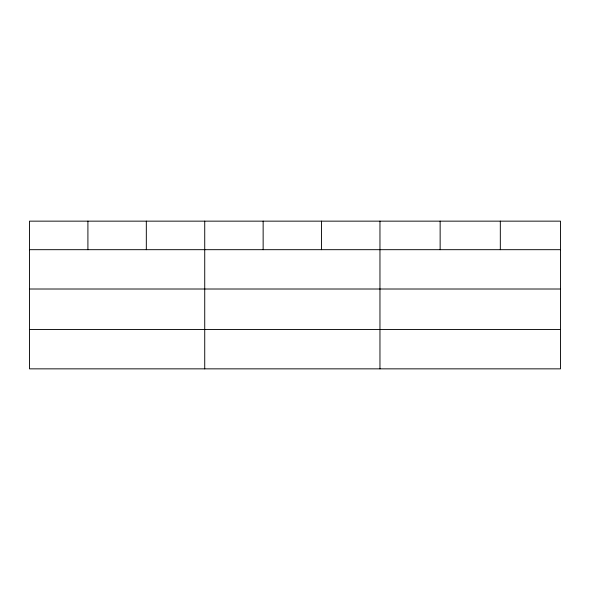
<?xml version="1.0" encoding="UTF-8"?>
<svg xmlns="http://www.w3.org/2000/svg" width="590" height="590" viewBox="0 0 590 590"><rect width="100%" height="100%" fill="white"/><g stroke="black" fill="none" stroke-linecap="round" stroke-linejoin="round"><path stroke-width="0.89" d="M560.5 289.012L560.5 221.147L29.5 221.147L29.5 368.853L560.5 368.853L560.5 289.012L29.5 289.012M29.5 249.681L560.5 249.681M29.5 329.53L560.5 329.53M500.32 221.147L500.32 249.681M440.14 221.147L440.14 249.681M379.96 221.147L379.96 368.853M321.55 221.147L321.55 249.681M263.14 221.147L263.14 249.681M204.73 221.147L204.73 368.853M146.32 221.147L146.32 249.681M87.91 221.147L87.91 249.681"/></g></svg>
